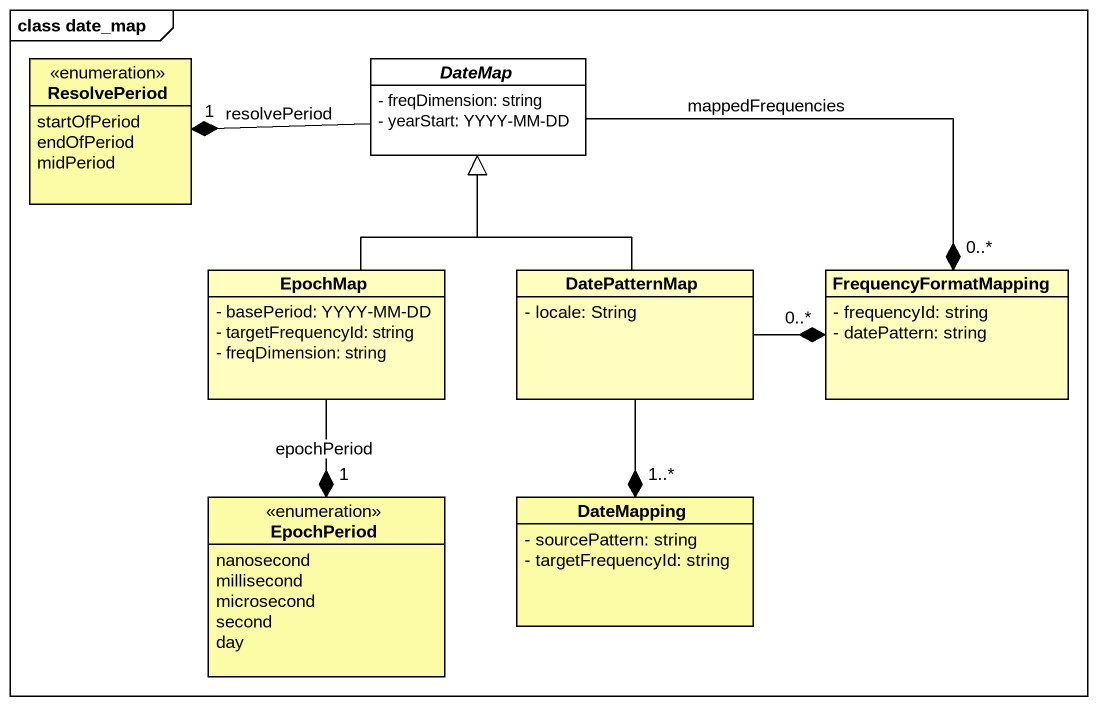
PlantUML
@startuml
mainframe class date_map
hide circle
hide empty members
skinparam classAttributeIconSize 0
enum ResolvePeriod #FDFCA6 {
  startOfPeriod
  endOfPeriod
  midPeriod
}
abstract class DateMap #FFFFFF {
  - freqDimension: string
  - yearStart: YYYY-MM-DD
}
class EpochMap #FFFEBF {
  - basePeriod: YYYY-MM-DD
  - targetFrequencyId: string
  - freqDimension: string
}
class DatePatternMap #FFFEBF {
  - locale: String
}
class FrequencyFormatMapping #FFFEBF {
  - frequencyId: string
  - datePattern: string
}
enum EpochPeriod #FDFCA6 {
  nanosecond
  millisecond
  microsecond
  second
  day
}
class DateMapping #FDFCA6 {
  - sourcePattern: string
  - targetFrequencyId: string
}
DateMap -left-* "1" ResolvePeriod : resolvePeriod
DateMap -right-* "0..*" FrequencyFormatMapping : mappedFrequencies
EpochMap -up-|> DateMap
EpochMap --* "1" EpochPeriod : epochPeriod
DatePatternMap -up-|> DateMap
DatePatternMap -right-* "0..*" FrequencyFormatMapping
DatePatternMap --* "1..*" DateMapping
@enduml
